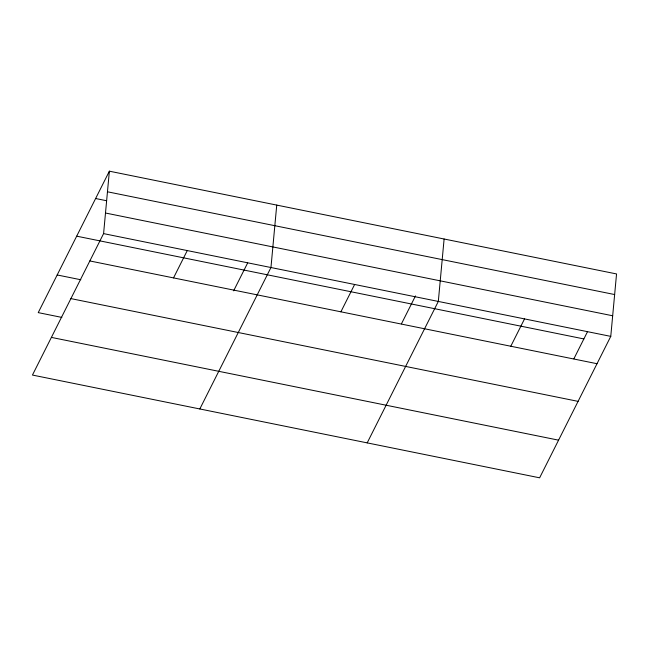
<?xml version="1.0" encoding="UTF-8"?>
<svg xmlns="http://www.w3.org/2000/svg" width="649" height="649" viewBox="0 0 649 649"><rect width="100%" height="100%" fill="white"/><g stroke="black" fill="none" stroke-linecap="round" stroke-linejoin="round"><path stroke-width="0.97" d="M103.589 233.616L109.373 171.182L616.55 273.943L610.766 336.377L539.627 477.818L32.45 375.057L103.589 233.616L610.766 336.377M276.742 205.092L270.957 267.526L199.819 408.967M444.111 239.01L438.318 301.436L367.188 442.878M109.373 171.182L38.234 312.623L61.866 317.41M173.526 277.902L187.269 250.571M233.624 290.833L247.667 262.91M340.895 311.812L354.638 284.481M401.439 323.843L415.482 295.92M510.795 346.242L524.538 318.91M573.886 358.783L587.475 331.761M107.466 191.788L614.644 294.549M95.63 198.513L106.46 200.711M105.495 213.018L612.672 315.779M76.687 236.171L583.865 338.932M89.838 260.947L597.015 363.708M57.177 274.965L80.809 279.751M70.903 298.605L578.081 401.366M51.393 337.399L558.562 440.16"/></g></svg>
